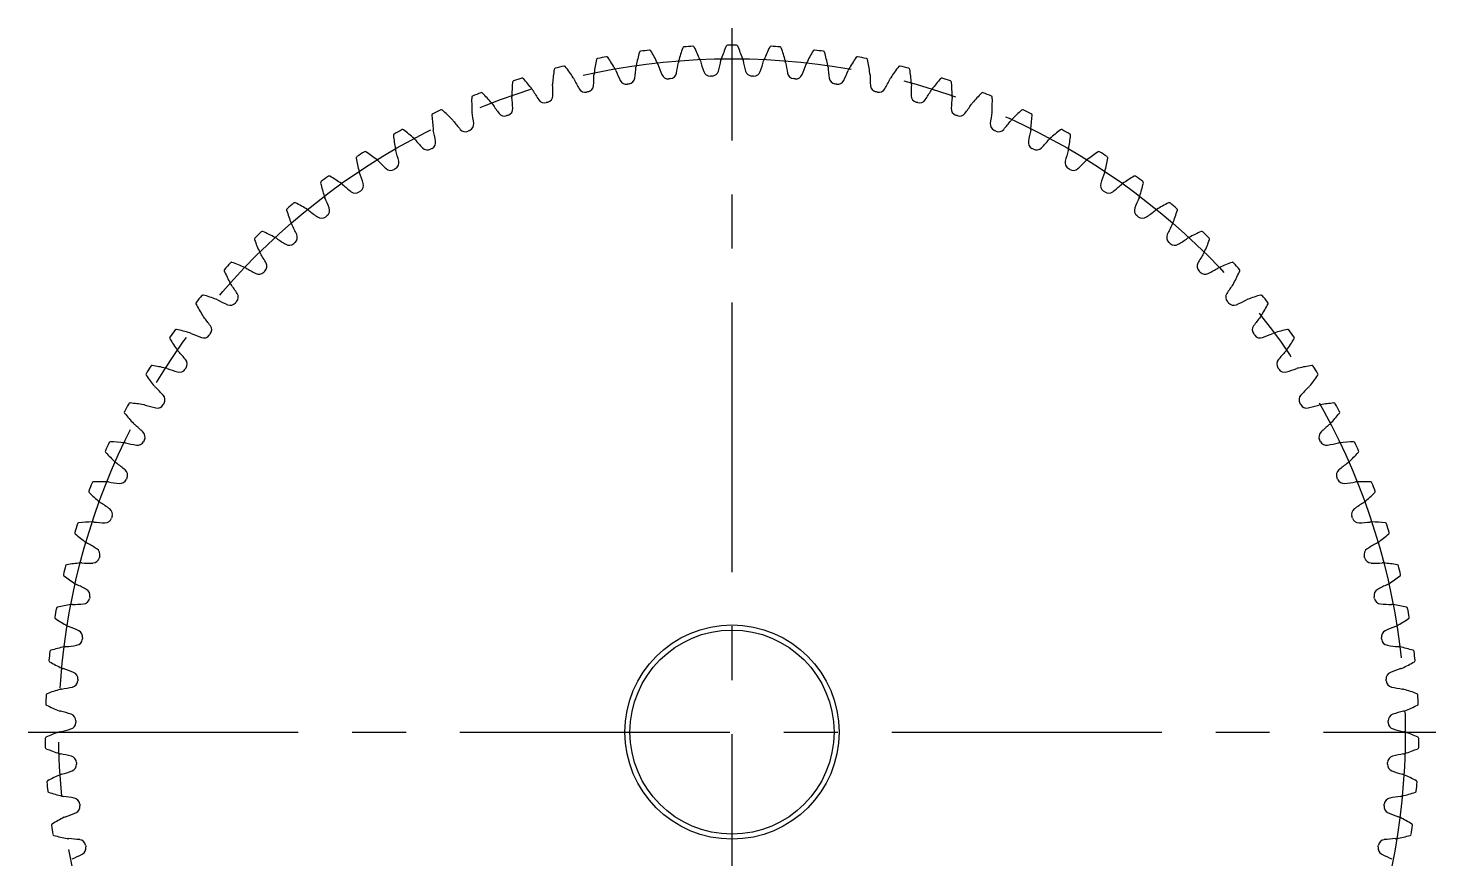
# Model space of a CAD drawing. Extents: x -1 to 151, y -13 to 106.
# Drawn here: x -1 to 81.8, y 42.9 to 91.8 of the extents above; entities that cross this region are included whole.
import ezdxf

# ---------------------------------------------------------------- set-up
doc = ezdxf.new("R2010")
doc.units = 0
doc.header["$LTSCALE"] = 0.5
doc.linetypes.add('CENTER', pattern=[50.8, 31.75, -6.35, 6.35, -6.35])
doc.layers.add('MSM_CENTER', color=1, linetype='CENTER')
doc.layers.add('MSM_CONTINUOUS', color=7, linetype='CONTINUOUS')

msp = doc.modelspace()

# ---------------------------------------------------------------- linework, layer by layer
at = {"layer": 'MSM_CENTER'}
for p, q in [((40.4, 9), (40.4, 91.8)), ((-1, 50.4), (81.8, 50.4))]:
    msp.add_line(p, q, dxfattribs=at)
msp.add_circle((40.4, 50.4), 39.6, dxfattribs=at)
at = {"layer": 'MSM_CONTINUOUS'}
for radius in [6.3, 6]:
    msp.add_circle((40.4, 50.4), radius, dxfattribs=at)
for centre, radius, start, end in [((46.877, 87.062), 12.375, 164.43696, 168.18182), ((35.033, 90.361), 0.08, 97.64964, 164.43699), ((40.4, 50.4), 40.4, 96.89581, 97.64964), ((35.559, 90.428), 0.08, 30.10849, 96.89584), ((24.923, 84.261), 12.375, 26.36364, 30.10849), ((49.189, 86.578), 12.375, 160.8006, 164.54545), ((37.578, 90.621), 0.08, 94.01328, 160.80062), ((40.4, 50.4), 40.4, 93.25945, 94.01328), ((38.108, 90.655), 0.08, 26.47213, 93.25948), ((27.102, 85.174), 12.375, 22.72727, 26.47213), ((51.466, 85.948), 12.375, 157.16424, 160.90909), ((40.135, 90.719), 0.08, 90.37691, 157.16427), ((40.4, 50.4), 40.4, 89.62309, 90.37691), ((40.665, 90.719), 0.08, 22.83576, 89.6231), ((29.334, 85.948), 12.375, 19.09091, 22.83576), ((53.698, 85.174), 12.375, 153.52787, 157.27273), ((42.692, 90.655), 0.08, 86.74055, 153.52781), ((40.4, 50.4), 40.4, 85.98672, 86.74055), ((43.222, 90.621), 0.08, 19.1994, 85.98684), ((31.611, 86.578), 12.375, 15.45455, 19.1994), ((55.877, 84.261), 12.375, 149.89151, 153.63636), ((45.241, 90.428), 0.08, 83.10419, 149.89144), ((40.4, 50.4), 40.4, 82.35036, 83.10419), ((45.767, 90.361), 0.08, 15.56304, 82.35047), ((33.923, 87.062), 12.375, 11.81818, 15.56304), ((30.017, 89.36), 0.08, 104.92237, 171.70972), ((40.4, 50.4), 40.4, 104.16854, 104.92237), ((30.531, 89.493), 0.08, 37.38122, 104.16857), ((20.761, 82.029), 12.375, 33.63636, 37.38122), ((44.539, 87.399), 12.375, 168.07333, 171.81818), ((32.509, 89.94), 0.08, 101.286, 168.07336), ((40.4, 50.4), 40.4, 100.53218, 101.286), ((33.03, 90.041), 0.08, 33.74486, 100.5322), ((22.806, 83.211), 12.375, 30, 33.74486), ((24.879, 90.236), 9.9, 352.02625, 355.7933), ((35.415, 89.461), 0.665, 168.18177, 175.79326), ((35.415, 89.461), 0.665, 18.75219, 26.36369), ((45.419, 92.857), 9.9, 198.75215, 202.5192), ((27.436, 91.14), 9.9, 348.38989, 352.15694), ((37.903, 89.698), 0.665, 164.54541, 172.1569), ((37.903, 89.698), 0.665, 15.11583, 22.72732), ((48.102, 92.453), 9.9, 195.11579, 198.88284), ((30.046, 91.88), 9.9, 344.75353, 348.52058), ((40.4, 89.778), 0.665, 160.90905, 168.52053), ((40.4, 89.778), 0.665, 11.47947, 19.09096), ((50.754, 91.88), 9.9, 191.47942, 195.24647), ((32.698, 92.453), 9.9, 341.11716, 344.88421), ((42.897, 89.698), 0.665, 157.27266, 164.88417), ((42.897, 89.698), 0.665, 7.8431, 15.45461), ((53.364, 91.14), 9.9, 187.84306, 191.61011), ((35.381, 92.857), 9.9, 337.4808, 341.24785), ((45.385, 89.461), 0.665, 153.6363, 161.24781), ((45.385, 89.461), 0.665, 4.20674, 11.81825), ((55.921, 90.236), 9.9, 184.2067, 187.97375), ((57.994, 83.211), 12.375, 146.25514, 150), ((47.77, 90.041), 0.08, 79.46782, 146.25508), ((40.4, 50.4), 40.4, 78.714, 79.46782), ((48.291, 89.94), 0.08, 11.92667, 78.71411), ((36.261, 87.399), 12.375, 8.18182, 11.92667), ((60.039, 82.029), 12.375, 142.61878, 146.36364), ((50.269, 89.493), 0.08, 75.83146, 142.61872), ((40.4, 50.4), 40.4, 75.07763, 75.83146), ((50.783, 89.36), 0.08, 8.29031, 75.07775), ((39.822, 87.626), 12.375, 175.34605, 179.09091), ((27.567, 88.623), 0.08, 108.55873, 175.34608), ((40.4, 50.4), 40.4, 107.8049, 108.55873), ((28.071, 88.789), 0.08, 41.01758, 107.80493), ((18.794, 80.72), 12.375, 37.27273, 41.01758), ((42.184, 87.587), 12.375, 171.70969, 175.45454), ((30.51, 88.515), 0.665, 26.02492, 33.63641), ((40.004, 93.151), 9.9, 206.02488, 209.79193), ((22.383, 89.171), 9.9, 355.66262, 359.42967), ((32.948, 89.066), 0.665, 171.81814, 179.42962), ((32.948, 89.066), 0.665, 22.38856, 30.00005), ((42.716, 93.09), 9.9, 202.38851, 206.15556), ((34.189, 88.902), 0.4, 206.15555, 279.16367), ((34.287, 88.918), 0.4, 279.01817, 352.02628), ((36.644, 89.219), 0.4, 202.51918, 275.5273), ((40.4, 50.4), 38.6, 95.38179, 95.5273), ((36.742, 89.228), 0.4, 275.38181, 348.38989), ((39.113, 89.379), 0.4, 198.88282, 271.89094), ((40.4, 50.4), 38.6, 91.74542, 91.89094), ((39.212, 89.382), 0.4, 271.74545, 344.75353), ((41.588, 89.382), 0.4, 195.24646, 268.25458), ((40.4, 50.4), 38.6, 88.10906, 88.25458), ((41.687, 89.379), 0.4, 268.10906, 341.11712), ((44.058, 89.228), 0.4, 191.61014, 264.61821), ((40.4, 50.4), 38.6, 84.4727, 84.61821), ((44.156, 89.219), 0.4, 264.4727, 337.48078), ((46.513, 88.918), 0.4, 187.97371, 260.98185), ((46.611, 88.902), 0.4, 260.83633, 333.84446), ((38.084, 93.09), 9.9, 333.84444, 337.61149), ((47.852, 89.066), 0.665, 149.99994, 157.61144), ((47.852, 89.066), 0.665, 0.57038, 8.18188), ((58.417, 89.171), 9.9, 180.57033, 184.33738), ((40.796, 93.151), 9.9, 330.20807, 333.97512), ((50.29, 88.515), 0.665, 146.36357, 153.97508), ((38.616, 87.587), 12.375, 4.54546, 8.29031), ((62.006, 80.72), 12.375, 138.98242, 142.72727), ((52.729, 88.789), 0.08, 72.1951, 138.98236), ((40.4, 50.4), 40.4, 71.44127, 72.1951), ((53.233, 88.623), 0.08, 4.65395, 71.44138), ((40.978, 87.626), 12.375, 0.90909, 4.65395), ((25.169, 87.732), 0.08, 112.1951, 178.98245), ((40.4, 50.4), 40.4, 111.44127, 112.1951), ((25.661, 87.93), 0.08, 44.65395, 111.44131), ((16.915, 79.288), 12.375, 40.90909, 44.65395), ((28.113, 87.811), 0.665, 179.09086, 186.70235), ((28.113, 87.811), 0.665, 29.66129, 37.27278), ((37.293, 93.04), 9.9, 209.66124, 213.42829), ((29.46, 87.834), 0.4, 286.29086, 359.29898), ((30.51, 88.515), 0.665, 175.45448, 183.06599), ((19.961, 87.95), 9.9, 359.29898, 3.06603), ((31.76, 88.431), 0.4, 209.79194, 282.80003), ((40.4, 50.4), 38.6, 102.65451, 102.80003), ((31.856, 88.453), 0.4, 282.6545, 355.66264), ((40.4, 50.4), 38.6, 99.01815, 99.16367), ((40.4, 50.4), 38.6, 80.83633, 80.98185), ((48.944, 88.453), 0.4, 184.33735, 257.34549), ((40.4, 50.4), 38.6, 77.19997, 77.34549), ((49.04, 88.431), 0.4, 257.19997, 330.2081), ((60.839, 87.95), 9.9, 176.93397, 180.70102), ((51.34, 87.834), 0.4, 180.70099, 253.70912), ((50.29, 88.515), 0.665, 356.93401, 4.54552), ((43.507, 93.04), 9.9, 326.57171, 330.33876), ((52.687, 87.811), 0.665, 142.7272, 150.33871), ((52.687, 87.811), 0.665, 353.29765, 0.90916), ((63.885, 79.288), 12.375, 135.34605, 139.09091), ((55.139, 87.93), 0.08, 68.55873, 135.34612), ((40.4, 50.4), 40.4, 67.80491, 68.55873), ((55.631, 87.732), 0.08, 1.01775, 67.80502), ((40.4, 50.4), 40.4, 115.07763, 115.83146), ((23.311, 86.919), 0.08, 48.29031, 115.07768), ((15.13, 77.741), 12.375, 44.54545, 48.29031), ((37.462, 87.514), 12.375, 178.98242, 182.72727), ((25.765, 86.957), 0.665, 33.29765, 40.90914), ((34.595, 92.757), 9.9, 213.29761, 217.06465), ((27.108, 87.065), 0.4, 289.92723, 2.93537), ((17.62, 86.578), 9.9, 2.93535, 6.70239), ((29.365, 87.806), 0.4, 213.42831, 286.43639), ((40.4, 50.4), 38.6, 106.29088, 106.43639), ((40.4, 50.4), 38.6, 73.56361, 73.70912), ((51.435, 87.806), 0.4, 253.56361, 326.57175), ((53.692, 87.065), 0.4, 177.06469, 250.07276), ((63.18, 86.578), 9.9, 173.29761, 177.06466), ((46.205, 92.757), 9.9, 322.93535, 326.70239), ((55.035, 86.957), 0.665, 139.09083, 146.70235), ((43.338, 87.514), 12.375, 357.27273, 1.01758), ((65.67, 77.741), 12.375, 131.70969, 135.45454), ((57.489, 86.919), 0.08, 64.92237, 131.70963), ((40.4, 50.4), 40.4, 64.16854, 64.92237), ((22.832, 86.691), 0.08, 115.83146, 182.61881), ((35.114, 87.253), 12.375, 182.61878, 186.36364), ((23.476, 85.955), 0.665, 36.93401, 44.5455), ((31.921, 92.303), 9.9, 216.93397, 220.70102), ((24.809, 86.148), 0.4, 293.56359, 6.57171), ((25.765, 86.957), 0.665, 182.72723, 190.33871), ((15.372, 85.061), 9.9, 6.57171, 10.33876), ((27.015, 87.031), 0.4, 217.06464, 290.07276), ((40.4, 50.4), 38.6, 109.92724, 110.07276), ((40.4, 50.4), 38.6, 69.92724, 70.07276), ((53.785, 87.031), 0.4, 249.92724, 322.93537), ((55.991, 86.148), 0.4, 173.42832, 246.43639), ((65.428, 85.061), 9.9, 169.66124, 173.42829), ((55.035, 86.957), 0.665, 349.66129, 357.27279), ((48.879, 92.303), 9.9, 319.29898, 323.06603), ((57.324, 85.955), 0.665, 135.45448, 143.06599), ((45.686, 87.253), 12.375, 353.63636, 357.38122), ((57.968, 86.691), 0.08, 357.38122, 64.16865), ((20.565, 85.504), 0.08, 119.46782, 186.25517), ((32.787, 86.844), 12.375, 186.25514, 190), ((40.4, 50.4), 40.4, 118.714, 119.46782), ((21.029, 85.762), 0.08, 51.92667, 118.71405), ((13.447, 76.083), 12.375, 48.18182, 51.92667), ((21.255, 84.81), 0.665, 40.57038, 48.18187), ((23.476, 85.955), 0.665, 186.36359, 193.97508), ((13.224, 83.404), 9.9, 10.20807, 13.97512), ((24.718, 86.108), 0.4, 220.70103, 293.70912), ((40.4, 50.4), 38.6, 113.56361, 113.70912), ((40.4, 50.4), 38.6, 66.29088, 66.43639), ((56.082, 86.108), 0.4, 246.29088, 319.29902), ((67.576, 83.404), 9.9, 166.02488, 169.79193), ((57.324, 85.955), 0.665, 346.02492, 353.63643), ((59.545, 84.81), 0.665, 131.81811, 139.42962), ((67.353, 76.083), 12.375, 128.07333, 131.81818), ((59.771, 85.762), 0.08, 61.286, 128.07339), ((40.4, 50.4), 40.4, 60.53218, 61.286), ((48.013, 86.844), 12.375, 350, 353.74486), ((60.235, 85.504), 0.08, 353.74503, 60.53229), ((40.4, 50.4), 40.4, 122.35036, 123.10419), ((18.825, 84.462), 0.08, 55.56304, 122.3504), ((11.872, 74.322), 12.375, 51.81818, 55.56304), ((21.255, 84.81), 0.665, 189.99996, 197.61144), ((11.185, 81.614), 9.9, 13.84444, 17.61149), ((29.28, 91.681), 9.9, 220.57033, 224.33738), ((22.485, 85.042), 0.4, 224.3374, 297.34549), ((40.4, 50.4), 38.6, 117.19997, 117.34549), ((22.573, 85.087), 0.4, 297.19995, 10.2081), ((58.227, 85.087), 0.4, 169.7919, 242.80003), ((40.4, 50.4), 38.6, 62.65451, 62.80003), ((58.315, 85.042), 0.4, 242.65451, 315.66266), ((51.52, 91.681), 9.9, 315.66262, 319.42967), ((69.615, 81.614), 9.9, 162.38851, 166.15556), ((59.545, 84.81), 0.665, 342.38856, 350.00007), ((68.928, 74.322), 12.375, 124.43696, 128.18182), ((61.975, 84.462), 0.08, 57.64964, 124.43702), ((40.4, 50.4), 40.4, 56.89581, 57.64964), ((18.379, 84.175), 0.08, 123.10419, 189.89154), ((30.491, 86.287), 12.375, 189.89151, 193.63636), ((19.111, 83.527), 0.665, 44.20674, 51.81823), ((26.684, 90.893), 9.9, 224.2067, 227.97375), ((20.409, 83.887), 0.4, 300.83632, 13.84444), ((60.391, 83.887), 0.4, 166.15553, 239.16367), ((54.116, 90.893), 9.9, 312.02626, 315.7933), ((61.689, 83.527), 0.665, 128.18175, 135.79326), ((50.309, 86.287), 12.375, 346.36364, 350.10849), ((62.421, 84.175), 0.08, 350.10849, 56.89592), ((40.4, 50.4), 40.4, 125.98672, 126.74055), ((16.708, 83.025), 0.08, 59.1994, 125.98677), ((10.412, 72.464), 12.375, 55.45455, 59.1994), ((19.111, 83.527), 0.665, 193.63632, 201.24781), ((9.264, 79.698), 9.9, 17.4808, 21.24785), ((20.324, 83.836), 0.4, 227.97376, 300.98185), ((40.4, 50.4), 38.6, 120.83633, 120.98185), ((40.4, 50.4), 38.6, 59.01815, 59.16367), ((60.476, 83.836), 0.4, 239.01815, 312.02629), ((71.536, 79.698), 9.9, 158.75215, 162.5192), ((61.689, 83.527), 0.665, 338.75219, 346.3637), ((70.388, 72.464), 12.375, 120.8006, 124.54545), ((64.092, 83.025), 0.08, 54.01328, 120.80066), ((40.4, 50.4), 40.4, 53.25945, 54.01328), ((16.281, 82.711), 0.08, 126.74055, 193.5279), ((28.235, 85.587), 12.375, 193.52787, 197.27273), ((17.053, 82.11), 0.665, 47.8431, 55.4546), ((24.143, 89.941), 9.9, 227.84306, 231.61011), ((18.244, 82.495), 0.4, 231.61013, 304.61821), ((40.4, 50.4), 38.6, 124.4727, 124.61821), ((18.325, 82.551), 0.4, 304.47269, 17.4808), ((62.475, 82.551), 0.4, 162.51917, 235.5273), ((40.4, 50.4), 38.6, 55.38179, 55.5273), ((62.556, 82.495), 0.4, 235.38179, 308.38991), ((56.657, 89.941), 9.9, 308.38989, 312.15694), ((63.747, 82.11), 0.665, 124.54539, 132.1569), ((52.565, 85.587), 12.375, 342.72727, 346.47213), ((64.519, 82.711), 0.08, 346.47213, 53.25956), ((14.28, 81.116), 0.08, 130.3774, 197.16427), ((40.4, 50.4), 40.4, 129.62309, 130.37691), ((14.687, 81.457), 0.08, 62.83576, 129.62313), ((9.073, 70.518), 12.375, 59.09091, 62.83576), ((17.053, 82.11), 0.665, 197.27268, 204.88417), ((7.469, 77.664), 9.9, 21.11716, 24.88421), ((16.331, 81.087), 0.4, 308.10905, 21.11719), ((64.469, 81.087), 0.4, 158.8828, 231.89094), ((73.331, 77.664), 9.9, 155.11579, 158.88284), ((63.747, 82.11), 0.665, 335.11583, 342.72734), ((71.727, 70.518), 12.375, 117.16424, 120.90909), ((66.113, 81.457), 0.08, 50.37691, 117.1643), ((40.4, 50.4), 40.4, 49.62309, 50.37691), ((66.52, 81.116), 0.08, 342.83576, 49.62319), ((26.028, 84.744), 12.375, 197.16424, 200.90909), ((15.089, 80.565), 0.665, 200.90905, 208.52053), ((15.089, 80.565), 0.665, 51.47947, 59.09096), ((21.668, 88.831), 9.9, 231.47942, 235.24647), ((16.253, 81.025), 0.4, 235.24645, 308.25458), ((40.4, 50.4), 38.6, 128.10906, 128.25458), ((40.4, 50.4), 38.6, 51.74542, 51.89094), ((64.547, 81.025), 0.4, 231.74542, 304.75356), ((59.132, 88.831), 9.9, 304.75353, 308.52058), ((65.711, 80.565), 0.665, 120.90903, 128.52053), ((65.711, 80.565), 0.665, 331.47947, 339.09097), ((54.772, 84.744), 12.375, 339.09091, 342.83576), ((40.4, 50.4), 40.4, 133.25945, 134.01328), ((12.769, 79.763), 0.08, 66.47213, 133.2595), ((7.86, 68.49), 12.375, 62.72727, 66.47213), ((13.226, 78.899), 0.665, 55.11583, 62.72732), ((5.806, 75.521), 9.9, 24.75353, 28.52058), ((14.433, 79.498), 0.4, 311.74543, 24.75355), ((66.367, 79.498), 0.4, 155.24644, 228.25458), ((74.994, 75.521), 9.9, 151.47942, 155.24647), ((67.574, 78.899), 0.665, 117.27266, 124.88417), ((72.94, 68.49), 12.375, 113.52787, 117.27273), ((68.031, 79.763), 0.08, 46.74055, 113.52793), ((40.4, 50.4), 40.4, 45.98672, 46.74055), ((12.385, 79.397), 0.08, 134.01376, 200.80063), ((23.878, 83.763), 12.375, 200.8006, 204.54545), ((19.269, 87.565), 9.9, 235.11579, 238.88284), ((14.359, 79.432), 0.4, 238.88281, 311.89094), ((40.4, 50.4), 38.6, 131.74542, 131.89094), ((40.4, 50.4), 38.6, 48.10906, 48.25458), ((66.441, 79.432), 0.4, 228.10906, 301.11719), ((61.531, 87.565), 9.9, 301.11716, 304.88421), ((56.922, 83.763), 12.375, 335.45455, 339.1994), ((68.415, 79.397), 0.08, 339.1994, 45.98683), ((40.4, 50.4), 40.4, 136.89581, 137.64964), ((10.962, 77.952), 0.08, 70.10849, 136.89586), ((6.779, 66.39), 12.375, 66.36364, 70.10849), ((13.226, 78.899), 0.665, 204.54539, 212.1569), ((4.282, 73.276), 9.9, 28.38989, 32.15694), ((12.64, 77.793), 0.4, 315.38179, 28.38991), ((68.16, 77.793), 0.4, 151.61008, 224.61821), ((76.518, 73.276), 9.9, 147.84306, 151.61011), ((67.574, 78.899), 0.665, 327.8431, 335.45461), ((74.021, 66.39), 12.375, 109.89151, 113.63636), ((69.838, 77.952), 0.08, 43.10419, 109.89156), ((40.4, 50.4), 40.4, 42.35036, 43.10419), ((10.602, 77.562), 0.08, 137.65012, 204.437), ((21.796, 82.648), 12.375, 204.43696, 208.18182), ((11.474, 77.118), 0.665, 58.75219, 66.36368), ((16.954, 86.15), 9.9, 238.75215, 242.5192), ((12.57, 77.722), 0.4, 242.51922, 315.5273), ((40.4, 50.4), 38.6, 135.38179, 135.5273), ((40.4, 50.4), 38.6, 44.4727, 44.61821), ((68.23, 77.722), 0.4, 224.4727, 297.48084), ((63.846, 86.15), 9.9, 297.4808, 301.24785), ((69.326, 77.118), 0.665, 113.63629, 121.24781), ((59.004, 82.648), 12.375, 331.81818, 335.56304), ((70.198, 77.562), 0.08, 335.56304, 42.35047), ((11.474, 77.118), 0.665, 208.18175, 215.79326), ((2.904, 70.939), 9.9, 32.02625, 35.7933), ((10.958, 75.977), 0.4, 319.01815, 32.02625), ((69.842, 75.977), 0.4, 147.97371, 220.98185), ((77.896, 70.939), 9.9, 144.2067, 147.97375), ((69.326, 77.118), 0.665, 324.20674, 331.81825), ((8.939, 75.617), 0.08, 141.28649, 208.07336), ((19.788, 81.404), 12.375, 208.07333, 211.81818), ((40.4, 50.4), 40.4, 140.53218, 141.28601), ((9.274, 76.029), 0.08, 73.74486, 140.53223), ((5.832, 64.226), 12.375, 70, 73.74486), ((9.837, 75.23), 0.665, 62.38856, 70.00005), ((14.734, 84.591), 9.9, 242.38851, 246.15557), ((10.893, 75.902), 0.4, 246.15559, 319.16367), ((40.4, 50.4), 38.6, 139.01815, 139.16367), ((40.4, 50.4), 38.6, 40.83633, 40.98185), ((69.907, 75.902), 0.4, 220.83633, 293.84446), ((66.066, 84.591), 9.9, 293.84444, 297.61149), ((70.963, 75.23), 0.665, 109.99994, 117.61144), ((74.968, 64.226), 12.375, 106.25515, 110), ((71.526, 76.029), 0.08, 39.46831, 106.2552), ((61.012, 81.404), 12.375, 328.18182, 331.92667), ((40.4, 50.4), 40.4, 38.714, 39.46782), ((71.861, 75.617), 0.08, 331.92667, 38.7141), ((9.837, 75.23), 0.665, 211.81814, 219.42962), ((1.677, 68.52), 9.9, 35.66262, 39.42967), ((79.123, 68.52), 9.9, 140.57033, 144.33738), ((70.963, 75.23), 0.665, 320.57038, 328.18188), ((40.4, 50.4), 40.4, 144.16854, 144.92237), ((7.711, 74.003), 0.08, 77.38122, 144.16859), ((5.025, 62.005), 12.375, 73.63636, 77.38122), ((8.324, 73.241), 0.665, 66.02492, 73.63641), ((12.617, 82.895), 9.9, 246.02488, 249.79193), ((9.335, 73.979), 0.4, 249.79195, 322.80003), ((40.4, 50.4), 38.6, 142.65451, 142.80003), ((9.395, 74.058), 0.4, 322.65451, 35.66264), ((71.405, 74.058), 0.4, 144.33735, 217.34549), ((40.4, 50.4), 38.6, 37.19997, 37.34549), ((71.465, 73.979), 0.4, 217.19997, 290.20811), ((68.183, 82.895), 9.9, 290.20807, 293.97512), ((72.476, 73.241), 0.665, 106.36357, 113.97508), ((75.775, 62.005), 12.375, 102.61878, 106.36364), ((73.089, 74.003), 0.08, 35.83146, 102.61883), ((40.4, 50.4), 40.4, 35.07763, 35.83146), ((7.403, 73.571), 0.08, 144.92285, 211.70973), ((17.863, 80.034), 12.375, 211.70969, 215.45455), ((62.937, 80.034), 12.375, 324.54546, 328.29031), ((73.397, 73.571), 0.08, 328.29048, 35.07774), ((8.324, 73.241), 0.665, 215.4545, 223.06599), ((0.606, 66.027), 9.9, 39.29898, 43.06603), ((7.957, 72.044), 0.4, 326.29088, 39.29901), ((72.843, 72.044), 0.4, 140.70099, 213.70912), ((80.194, 66.027), 9.9, 136.93397, 140.70102), ((72.476, 73.241), 0.665, 316.93401, 324.54552), ((6, 71.432), 0.08, 148.55873, 215.34609), ((40.4, 50.4), 40.4, 147.8049, 148.55873), ((16.029, 78.545), 12.375, 215.34605, 219.09091), ((6.28, 71.883), 0.08, 81.01758, 147.80496), ((4.36, 59.738), 12.375, 77.27273, 81.01758), ((6.94, 71.161), 0.665, 69.66129, 77.27278), ((10.612, 81.067), 9.9, 249.66124, 253.42829), ((7.902, 71.962), 0.4, 253.42832, 326.43639), ((40.4, 50.4), 38.6, 146.29088, 146.43639), ((40.4, 50.4), 38.6, 33.56361, 33.70912), ((72.898, 71.962), 0.4, 213.56361, 286.57175), ((70.188, 81.067), 9.9, 286.57171, 290.33876), ((73.86, 71.161), 0.665, 102.72721, 110.33871), ((76.44, 59.738), 12.375, 98.98242, 102.72727), ((64.771, 78.545), 12.375, 320.90909, 324.65395), ((74.52, 71.883), 0.08, 32.1951, 98.98247), ((40.4, 50.4), 40.4, 31.44127, 32.1951), ((74.8, 71.432), 0.08, 324.65395, 31.44137), ((6.94, 71.161), 0.665, 219.09084, 226.70235), ((-0.305, 63.472), 9.9, 42.93535, 46.70239), ((81.105, 63.472), 9.9, 133.29761, 137.06465), ((73.86, 71.161), 0.665, 313.29765, 320.90916), ((40.4, 50.4), 40.4, 151.44127, 152.1951), ((4.986, 69.675), 0.08, 84.65395, 151.44132), ((3.84, 57.434), 12.375, 80.90909, 84.65395), ((5.691, 68.997), 0.665, 73.29765, 80.90914), ((8.727, 79.116), 9.9, 253.29761, 257.06466), ((6.6, 69.857), 0.4, 257.06468, 330.07276), ((6.65, 69.943), 0.4, 329.92724, 42.93537), ((40.4, 50.4), 38.6, 149.92724, 150.07276), ((74.15, 69.943), 0.4, 137.06463, 210.07276), ((40.4, 50.4), 38.6, 29.92724, 30.07276), ((74.2, 69.857), 0.4, 209.92724, 282.93537), ((72.073, 79.116), 9.9, 282.93535, 286.70239), ((75.109, 68.997), 0.665, 99.09084, 106.70235), ((76.96, 57.434), 12.375, 95.34605, 99.09091), ((75.814, 69.675), 0.08, 28.55921, 95.3461), ((40.4, 50.4), 40.4, 27.80491, 28.55873), ((4.735, 69.208), 0.08, 152.1951, 218.98245), ((14.293, 76.942), 12.375, 218.98242, 222.72727), ((66.507, 76.942), 12.375, 317.27273, 321.01758), ((76.065, 69.208), 0.08, 321.01758, 27.80501), ((5.691, 68.997), 0.665, 222.72721, 230.33871), ((-1.052, 60.864), 9.9, 46.57171, 50.33876), ((5.478, 67.763), 0.4, 333.56361, 46.57171), ((75.322, 67.763), 0.4, 133.42826, 206.43639), ((81.852, 60.864), 9.9, 129.66124, 133.42829), ((75.109, 68.997), 0.665, 309.66129, 317.27279), ((40.4, 50.4), 40.4, 155.07763, 155.83146), ((3.835, 67.39), 0.08, 88.29031, 155.07769), ((3.468, 55.101), 12.375, 84.54545, 88.29031), ((4.581, 66.758), 0.665, 76.93401, 84.5455), ((6.969, 77.049), 9.9, 256.93397, 260.70102), ((5.434, 67.674), 0.4, 260.70104, 333.70912), ((40.4, 50.4), 38.6, 153.56361, 153.70912), ((40.4, 50.4), 38.6, 26.29088, 26.43639), ((75.366, 67.674), 0.4, 206.29088, 279.29902), ((73.831, 77.049), 9.9, 279.29898, 283.06603), ((76.219, 66.758), 0.665, 95.45448, 103.06599), ((77.332, 55.101), 12.375, 91.70969, 95.45454), ((76.965, 67.39), 0.08, 24.92285, 91.70974), ((40.4, 50.4), 40.4, 24.16854, 24.92237), ((3.614, 66.908), 0.08, 155.83194, 222.61882), ((12.662, 75.233), 12.375, 222.61878, 226.36364), ((4.581, 66.758), 0.665, 226.36359, 233.97508), ((76.219, 66.758), 0.665, 306.02492, 313.63643), ((68.138, 75.233), 12.375, 313.63636, 317.38122), ((77.186, 66.908), 0.08, 317.38122, 24.16864), ((-1.633, 58.214), 9.9, 50.20807, 53.97512), ((4.447, 65.513), 0.4, 337.19997, 50.2081), ((76.353, 65.513), 0.4, 129.7919, 202.80003), ((82.433, 58.214), 9.9, 126.02488, 129.79193), ((40.4, 50.4), 40.4, 158.714, 159.46782), ((2.831, 65.037), 0.08, 91.92667, 158.71405), ((3.244, 52.749), 12.375, 88.18182, 91.92667), ((3.616, 64.453), 0.665, 80.57038, 88.18187), ((5.346, 74.875), 9.9, 260.57033, 264.33738), ((4.409, 65.422), 0.4, 264.33741, 337.34549), ((40.4, 50.4), 38.6, 157.19997, 157.34549), ((40.4, 50.4), 38.6, 22.65451, 22.80003), ((76.391, 65.422), 0.4, 202.65451, 275.66264), ((75.454, 74.875), 9.9, 275.66262, 279.42967), ((77.184, 64.453), 0.665, 91.81812, 99.42962), ((77.556, 52.749), 12.375, 88.07333, 91.81818), ((77.969, 65.037), 0.08, 21.28649, 88.07338), ((40.4, 50.4), 40.4, 20.53218, 21.28601), ((2.641, 64.542), 0.08, 159.46831, 226.25519), ((11.143, 73.424), 12.375, 226.25514, 230), ((3.616, 64.453), 0.665, 229.99994, 237.61144), ((-2.044, 55.532), 9.9, 53.84444, 57.61149), ((82.844, 55.532), 9.9, 122.38851, 126.15556), ((77.184, 64.453), 0.665, 302.38856, 310.00007), ((69.657, 73.424), 12.375, 310, 313.74486), ((78.159, 64.542), 0.08, 313.74486, 20.53228), ((3.529, 63.109), 0.4, 267.97377, 340.98185), ((3.561, 63.202), 0.4, 340.83633, 53.84446), ((40.4, 50.4), 38.6, 160.83633, 160.98185), ((77.239, 63.202), 0.4, 126.15553, 199.16367), ((40.4, 50.4), 38.6, 19.01815, 19.16367), ((77.271, 63.109), 0.4, 199.01815, 272.02628), ((1.82, 62.118), 0.08, 163.10467, 229.89155), ((40.4, 50.4), 40.4, 162.35036, 163.10419), ((1.978, 62.625), 0.08, 95.56304, 162.35041), ((3.17, 50.388), 12.375, 91.81818, 95.56304), ((2.798, 62.092), 0.665, 84.20674, 91.81823), ((3.865, 72.603), 9.9, 264.2067, 267.97375), ((76.935, 72.603), 9.9, 272.02625, 275.7933), ((78.002, 62.092), 0.665, 88.18175, 95.79326), ((77.63, 50.388), 12.375, 84.43696, 88.18182), ((78.822, 62.625), 0.08, 17.65012, 84.43701), ((40.4, 50.4), 40.4, 16.89581, 17.64964), ((78.98, 62.118), 0.08, 310.10849, 16.89591), ((9.741, 71.522), 12.375, 229.89151, 233.63636), ((2.798, 62.092), 0.665, 233.6363, 241.24781), ((-2.284, 52.83), 9.9, 57.4808, 61.24785), ((83.084, 52.83), 9.9, 118.75215, 122.5192), ((78.002, 62.092), 0.665, 298.75219, 306.3637), ((71.059, 71.522), 12.375, 306.36364, 310.10849), ((2.797, 60.745), 0.4, 271.61014, 344.61821), ((2.823, 60.84), 0.4, 344.4727, 57.48082), ((40.4, 50.4), 38.6, 164.4727, 164.61821), ((77.977, 60.84), 0.4, 122.51917, 195.5273), ((40.4, 50.4), 38.6, 15.38179, 15.5273), ((78.003, 60.745), 0.4, 195.38179, 268.38991), ((1.155, 59.648), 0.08, 166.74103, 233.52791), ((40.4, 50.4), 40.4, 165.98672, 166.74055), ((1.28, 60.163), 0.08, 99.1994, 165.98677), ((3.246, 48.026), 12.375, 95.45455, 99.1994), ((2.132, 59.684), 0.665, 87.8431, 95.45459), ((2.53, 70.241), 9.9, 267.84306, 271.61011), ((78.27, 70.241), 9.9, 268.38989, 272.15694), ((78.668, 59.684), 0.665, 84.54539, 92.1569), ((77.554, 48.026), 12.375, 80.8006, 84.54545), ((79.52, 60.163), 0.08, 14.01328, 80.80065), ((40.4, 50.4), 40.4, 13.25945, 14.01328), ((79.645, 59.648), 0.08, 306.47213, 13.25955), ((8.463, 69.535), 12.375, 233.52787, 237.27273), ((2.132, 59.684), 0.665, 237.27268, 244.88417), ((-2.352, 50.118), 9.9, 61.11716, 64.88421), ((83.152, 50.118), 9.9, 115.11579, 118.88284), ((78.668, 59.684), 0.665, 295.11583, 302.72734), ((72.337, 69.535), 12.375, 302.72727, 306.47213), ((2.217, 58.339), 0.4, 275.2465, 348.25458), ((2.237, 58.436), 0.4, 348.10906, 61.11719), ((40.4, 50.4), 38.6, 168.10906, 168.25458), ((78.563, 58.436), 0.4, 118.8828, 191.89094), ((40.4, 50.4), 38.6, 11.74542, 11.89094), ((78.583, 58.339), 0.4, 191.74542, 264.75355), ((0.647, 57.14), 0.08, 170.3774, 237.16427), ((40.4, 50.4), 40.4, 169.62309, 170.37691), ((0.739, 57.663), 0.08, 102.83576, 169.62314), ((3.471, 45.675), 12.375, 99.09091, 102.83576), ((1.621, 57.238), 0.665, 91.47947, 99.09096), ((1.348, 67.799), 9.9, 271.47942, 275.24647), ((79.452, 67.799), 9.9, 264.75353, 268.52058), ((79.179, 57.238), 0.665, 80.90903, 88.52053), ((77.329, 45.675), 12.375, 77.16424, 80.90909), ((80.061, 57.663), 0.08, 10.37691, 77.16428), ((40.4, 50.4), 40.4, 9.62309, 10.37691), ((80.153, 57.14), 0.08, 302.83576, 9.62319), ((7.314, 67.471), 12.375, 237.16424, 240.90909), ((1.621, 57.238), 0.665, 240.90903, 248.52053), ((-2.248, 47.407), 9.9, 64.75353, 68.52058), ((1.804, 55.999), 0.4, 351.74542, 64.75355), ((78.996, 55.999), 0.4, 115.24644, 188.25458), ((83.048, 47.407), 9.9, 111.47942, 115.24647), ((79.179, 57.238), 0.665, 291.47947, 299.09097), ((73.486, 67.471), 12.375, 299.09091, 302.83576), ((0.323, 65.287), 9.9, 275.11579, 278.88284), ((1.79, 55.901), 0.4, 278.88286, 351.89094), ((40.4, 50.4), 38.6, 171.74542, 171.89094), ((40.4, 50.4), 38.6, 8.10906, 8.25458), ((79.01, 55.901), 0.4, 188.10906, 261.11719), ((80.477, 65.287), 9.9, 261.11716, 264.88421), ((40.4, 50.4), 40.4, 173.25945, 174.01328), ((0.359, 55.133), 0.08, 106.47213, 173.25951), ((3.845, 43.342), 12.375, 102.72727, 106.47213), ((1.265, 54.765), 0.665, 95.11583, 102.72732), ((79.535, 54.765), 0.665, 77.27266, 84.88417), ((76.955, 43.342), 12.375, 73.52787, 77.27273), ((80.441, 55.133), 0.08, 6.74103, 73.52792), ((40.4, 50.4), 40.4, 5.98672, 6.74055), ((0.3, 54.605), 0.08, 174.01376, 240.80064), ((6.298, 65.338), 12.375, 240.8006, 244.54545), ((1.265, 54.765), 0.665, 244.54539, 252.1569), ((-1.972, 44.708), 9.9, 68.38989, 72.15694), ((1.527, 53.54), 0.4, 355.38179, 68.38991), ((79.273, 53.54), 0.4, 111.61014, 184.61821), ((82.772, 44.708), 9.9, 107.84306, 111.61011), ((79.535, 54.765), 0.665, 287.8431, 295.45461), ((74.502, 65.338), 12.375, 295.45455, 299.1994), ((80.5, 54.605), 0.08, 299.1994, 5.98682), ((-0.541, 62.715), 9.9, 278.75215, 282.5192), ((1.519, 53.441), 0.4, 282.51923, 355.5273), ((40.4, 50.4), 38.6, 175.38179, 175.5273), ((40.4, 50.4), 38.6, 4.4727, 4.61821), ((79.281, 53.441), 0.4, 184.4727, 257.48082), ((81.341, 62.715), 9.9, 257.4808, 261.24785), ((40.4, 50.4), 40.4, 176.89581, 177.64964), ((0.139, 52.583), 0.08, 110.10849, 176.89587), ((4.366, 41.038), 12.375, 106.36364, 110.10849), ((1.067, 52.274), 0.665, 98.75219, 106.36368), ((79.733, 52.274), 0.665, 73.6363, 81.24781), ((76.434, 41.038), 12.375, 69.89151, 73.63636), ((80.661, 52.583), 0.08, 3.10419, 69.89156), ((40.4, 50.4), 40.4, 2.35036, 3.10419), ((0.114, 52.054), 0.08, 177.65012, 244.43701), ((5.419, 63.145), 12.375, 244.43696, 248.18182), ((1.067, 52.274), 0.665, 248.18175, 255.79326), ((-1.526, 42.032), 9.9, 72.02625, 75.7933), ((1.406, 51.068), 0.4, 359.01815, 72.02628), ((79.394, 51.068), 0.4, 107.97378, 180.98185), ((82.326, 42.032), 9.9, 104.2067, 107.97375), ((79.733, 52.274), 0.665, 284.20674, 291.81825), ((75.381, 63.145), 12.375, 291.81818, 295.56304), ((80.686, 52.054), 0.08, 295.56304, 2.35046), ((-1.239, 60.094), 9.9, 282.38851, 286.15557), ((1.404, 50.969), 0.4, 286.15559, 359.16367), ((40.4, 50.4), 38.6, 179.01815, 179.16367), ((40.4, 50.4), 38.6, 0.83633, 0.98185), ((79.396, 50.969), 0.4, 180.83633, 253.84446), ((82.039, 60.094), 9.9, 253.84444, 257.61149), ((0.082, 50.026), 0.08, 113.74486, 180.53223), ((40.4, 50.4), 40.4, 180.53218, 181.28601), ((5.032, 38.771), 12.375, 110, 113.74486), ((1.027, 49.775), 0.665, 102.38856, 110.00004), ((79.773, 49.775), 0.665, 69.99993, 77.61144), ((75.768, 38.771), 12.375, 66.25515, 70), ((80.718, 50.026), 0.08, 359.46782, 66.25519), ((40.4, 50.4), 40.4, 358.714, 359.46782), ((0.09, 49.495), 0.08, 181.28649, 248.07337), ((4.681, 60.901), 12.375, 248.07333, 251.81818), ((1.027, 49.775), 0.665, 251.81812, 259.42962), ((-0.911, 39.39), 9.9, 75.66262, 79.42967), ((1.442, 48.594), 0.4, 2.65451, 75.66264), ((79.358, 48.594), 0.4, 104.33741, 177.34549), ((81.711, 39.39), 9.9, 100.57033, 104.33738), ((79.773, 49.775), 0.665, 280.57038, 288.18188), ((76.119, 60.901), 12.375, 288.18182, 291.92667), ((80.71, 49.495), 0.08, 291.92667, 358.71409), ((-1.77, 57.434), 9.9, 286.02488, 289.79193), ((1.447, 48.495), 0.4, 289.79195, 2.80003), ((40.4, 50.4), 38.6, 182.65451, 182.80003), ((79.353, 48.495), 0.4, 177.19997, 250.20811), ((40.4, 50.4), 38.6, 357.19997, 357.34549), ((82.57, 57.434), 9.9, 250.20807, 253.97512), ((0.187, 47.469), 0.08, 117.38122, 184.1686), ((40.4, 50.4), 40.4, 184.16854, 184.92237), ((5.841, 36.552), 12.375, 113.63636, 117.38122), ((1.146, 47.279), 0.665, 106.02492, 113.63641), ((79.654, 47.279), 0.665, 66.36357, 73.97508), ((74.959, 36.552), 12.375, 62.61878, 66.36364), ((80.613, 47.469), 0.08, 355.83146, 62.61883), ((40.4, 50.4), 40.4, 355.07763, 355.83146), ((0.229, 46.94), 0.08, 184.92285, 251.70973), ((4.087, 58.614), 12.375, 251.70969, 255.45454), ((1.146, 47.279), 0.665, 255.45448, 263.06599), ((-0.129, 36.792), 9.9, 79.29898, 83.06603), ((1.635, 46.127), 0.4, 6.29088, 79.29901), ((79.165, 46.127), 0.4, 100.70105, 173.70912), ((80.929, 36.792), 9.9, 96.93397, 100.70102), ((79.654, 47.279), 0.665, 276.93401, 284.54552), ((76.713, 58.614), 12.375, 284.54546, 288.29031), ((80.571, 46.94), 0.08, 288.29048, 355.07773), ((-2.131, 54.745), 9.9, 289.66124, 293.42829), ((1.646, 46.028), 0.4, 293.42832, 6.43639), ((40.4, 50.4), 38.6, 186.29088, 186.43639), ((79.154, 46.028), 0.4, 173.56361, 246.57175), ((40.4, 50.4), 38.6, 353.56361, 353.70912), ((82.931, 54.745), 9.9, 246.57171, 250.33876), ((0.454, 44.925), 0.08, 121.01758, 187.80497), ((40.4, 50.4), 40.4, 187.8049, 188.55873), ((6.789, 34.388), 12.375, 117.27273, 121.01758), ((1.423, 44.796), 0.665, 109.66129, 117.27278), ((79.377, 44.796), 0.665, 62.72721, 70.33871), ((74.011, 34.388), 12.375, 58.98242, 62.72727), ((40.4, 50.4), 40.4, 351.44127, 352.1951), ((80.346, 44.925), 0.08, 352.1951, 58.98246), ((0.529, 44.399), 0.08, 188.55873, 255.3461), ((3.639, 56.295), 12.375, 255.34605, 259.09091), ((1.423, 44.796), 0.665, 259.09084, 266.70235), ((0.816, 34.249), 9.9, 82.93535, 86.70239), ((1.984, 43.676), 0.4, 9.92724, 82.93537), ((78.816, 43.676), 0.4, 97.06468, 170.07276), ((79.984, 34.249), 9.9, 93.29761, 97.06466), ((79.377, 44.796), 0.665, 273.29765, 280.90915), ((77.161, 56.295), 12.375, 280.90909, 284.65395), ((80.271, 44.399), 0.08, 284.65412, 351.44136), ((-2.321, 52.039), 9.9, 293.29761, 297.06466), ((2.001, 43.579), 0.4, 297.06468, 10.07276), ((40.4, 50.4), 38.6, 189.92724, 190.07276), ((78.799, 43.579), 0.4, 169.92724, 242.93537), ((40.4, 50.4), 38.6, 349.92724, 350.07276), ((83.121, 52.039), 9.9, 242.93535, 246.70239)]:
    msp.add_arc(centre, radius, start, end, dxfattribs=at)

doc.saveas('drawing.dxf')
